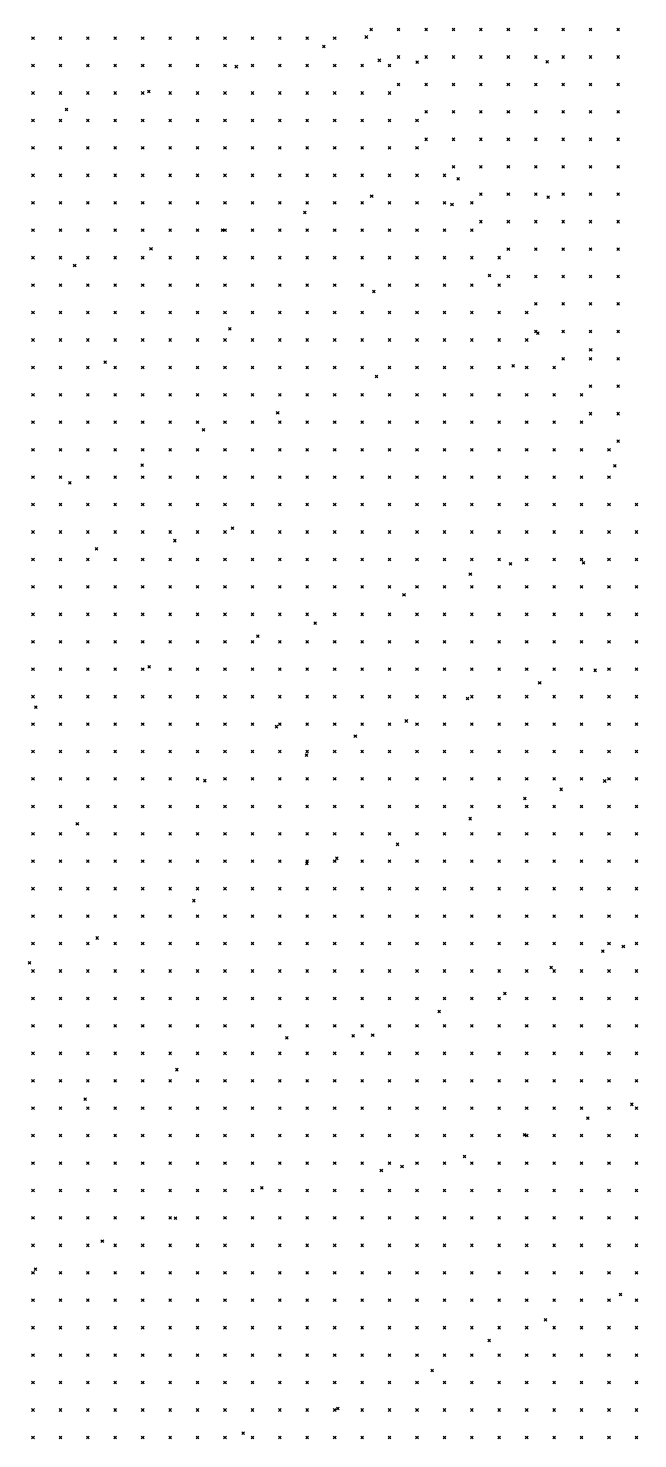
# Model space of a CAD drawing. Header units: metres. Extents: x 441556 to 446409, y 432338 to 461058.
# Drawn here: x 445995.5 to 446062.1, y 433499.3 to 433653.5 of the extents above; entities that cross this region are included whole.
import ezdxf

# ---------------------------------------------------------------- set-up
doc = ezdxf.new("R2010")
doc.units = ezdxf.units.M
doc.header["$MEASUREMENT"] = 0
doc.header["$PDMODE"] = 35
doc.header["$PDSIZE"] = 0.15
doc.layers.add('DTM-NOK-RevN_LIDAR_co_lidar', color=91, linetype='Continuous', lineweight=0)
doc.layers.add('DTM-NOK-RevN_RTK', color=32, linetype='Continuous', lineweight=0)

msp = doc.modelspace()

# ---------------------------------------------------------------- linework, layer by layer
at = {"layer": 'DTM-NOK-RevN_LIDAR_co_lidar'}
for p in [(446032.958, 433653.314, 325.589), (446035.958, 433653.314, 325.674), (446038.957, 433653.314, 325.695), (446041.956, 433653.314, 325.681), (446044.956, 433653.314, 325.696), (446047.955, 433653.314, 325.686), (446050.955, 433653.314, 325.704), (446053.954, 433653.314, 325.737), (446056.953, 433653.314, 325.78), (446059.953, 433653.314, 325.82), (445995.975, 433652.376, 325.032), (445998.975, 433652.376, 325.082), (446001.974, 433652.376, 325.078), (446004.973, 433652.376, 325.116), (446007.973, 433652.376, 325.214), (446010.972, 433652.376, 325.264), (446013.972, 433652.376, 325.288), (446016.971, 433652.376, 325.33), (446019.97, 433652.376, 325.376), (446022.97, 433652.376, 325.399), (446025.969, 433652.376, 325.42), (446028.968, 433652.376, 325.465), (446035.958, 433650.315, 325.586), (446038.957, 433650.315, 325.609), (446041.956, 433650.315, 325.658), (446044.956, 433650.315, 325.66), (446047.955, 433650.315, 325.672), (446050.955, 433650.315, 325.694), (446053.954, 433650.315, 325.746), (446056.953, 433650.315, 325.761), (446059.953, 433650.315, 325.81), (445995.975, 433649.376, 325.012), (445998.975, 433649.376, 325.046), (446001.974, 433649.376, 325.048), (446004.973, 433649.376, 325.044), (446007.973, 433649.376, 325.102), (446010.972, 433649.376, 325.162), (446013.972, 433649.376, 325.201), (446016.971, 433649.376, 325.258), (446019.97, 433649.376, 325.3), (446022.97, 433649.376, 325.293), (446025.969, 433649.376, 325.313), (446028.968, 433649.376, 325.393), (446031.968, 433649.376, 325.505), (446034.967, 433649.376, 325.567), (446035.958, 433647.315, 325.538), (446038.957, 433647.315, 325.599), (446041.956, 433647.315, 325.622), (446044.956, 433647.315, 325.62), (446047.955, 433647.315, 325.633), (446050.955, 433647.315, 325.685), (446053.954, 433647.315, 325.723), (446056.953, 433647.315, 325.747), (446059.953, 433647.315, 325.766), (445995.975, 433646.377, 324.938), (445998.975, 433646.377, 324.919), (446001.974, 433646.377, 324.967), (446004.973, 433646.377, 324.961), (446007.973, 433646.377, 324.95), (446010.972, 433646.377, 325.032), (446013.972, 433646.377, 325.118), (446016.971, 433646.377, 325.181), (446019.97, 433646.377, 325.213), (446022.97, 433646.377, 325.227), (446025.969, 433646.377, 325.27), (446028.968, 433646.377, 325.35), (446031.968, 433646.377, 325.453), (446034.967, 433646.377, 325.511), (446038.957, 433644.316, 325.531), (446041.956, 433644.316, 325.518), (446044.956, 433644.316, 325.561), (446047.955, 433644.316, 325.579), (446050.955, 433644.316, 325.641), (446053.954, 433644.316, 325.673), (446056.953, 433644.316, 325.682), (446059.953, 433644.316, 325.702), (445995.975, 433643.377, 324.832), (445998.975, 433643.377, 324.782), (446001.974, 433643.377, 324.847), (446004.973, 433643.377, 324.888), (446007.973, 433643.377, 324.891), (446010.972, 433643.377, 324.952), (446013.972, 433643.377, 325.029), (446016.971, 433643.377, 325.118), (446019.97, 433643.377, 325.161), (446022.97, 433643.377, 325.201), (446025.969, 433643.377, 325.245), (446028.968, 433643.377, 325.296), (446031.968, 433643.377, 325.385), (446034.967, 433643.377, 325.443), (446037.967, 433643.377, 325.49), (446038.957, 433641.317, 325.444), (446041.956, 433641.317, 325.424), (446044.956, 433641.317, 325.456), (446047.955, 433641.317, 325.498), (446050.955, 433641.317, 325.525), (446053.954, 433641.317, 325.572), (446056.953, 433641.317, 325.588), (446059.953, 433641.317, 325.596), (445995.975, 433640.378, 324.776), (445998.975, 433640.378, 324.723), (446001.974, 433640.378, 324.759), (446004.973, 433640.378, 324.821), (446007.973, 433640.378, 324.827), (446010.972, 433640.378, 324.869), (446013.972, 433640.378, 324.973), (446016.971, 433640.378, 325.088), (446019.97, 433640.378, 325.123), (446022.97, 433640.378, 325.139), (446025.969, 433640.378, 325.186), (446028.968, 433640.378, 325.243), (446031.968, 433640.378, 325.318), (446034.967, 433640.378, 325.36), (446037.967, 433640.378, 325.381), (446041.956, 433638.317, 325.331), (446044.956, 433638.317, 325.319), (446047.955, 433638.317, 325.382), (446050.955, 433638.317, 325.512), (446053.954, 433638.317, 325.626), (446056.953, 433638.317, 325.722), (446059.953, 433638.317, 325.764), (445995.975, 433637.379, 324.736), (445998.975, 433637.379, 324.691), (446001.974, 433637.379, 324.692), (446004.973, 433637.379, 324.752), (446007.973, 433637.379, 324.743), (446010.972, 433637.379, 324.79), (446013.972, 433637.379, 324.933), (446016.971, 433637.379, 325.024), (446019.97, 433637.379, 325.042), (446022.97, 433637.379, 325.058), (446025.969, 433637.379, 325.1), (446028.968, 433637.379, 325.15), (446031.968, 433637.379, 325.192), (446034.967, 433637.379, 325.217), (446037.967, 433637.379, 325.262), (446040.966, 433637.379, 325.34), (446044.956, 433635.318, 325.533), (446047.955, 433635.318, 325.639), (446050.955, 433635.318, 325.695), (446053.954, 433635.318, 325.753), (446056.953, 433635.318, 325.799), (446059.953, 433635.318, 325.801), (445995.975, 433634.379, 324.681), (445998.975, 433634.379, 324.65), (446001.974, 433634.379, 324.631), (446004.973, 433634.379, 324.682), (446007.973, 433634.379, 324.716), (446010.972, 433634.379, 324.729), (446013.972, 433634.379, 324.817), (446016.971, 433634.379, 324.876), (446019.97, 433634.379, 324.894), (446022.97, 433634.379, 324.929), (446025.969, 433634.379, 324.99), (446028.968, 433634.379, 325.109), (446031.968, 433634.379, 325.198), (446034.967, 433634.379, 325.238), (446037.967, 433634.379, 325.328), (446040.966, 433634.379, 325.472), (446043.965, 433634.379, 325.572), (446044.956, 433632.318, 325.657), (446047.955, 433632.318, 325.668), (446050.955, 433632.318, 325.715), (446053.954, 433632.318, 325.684), (446056.953, 433632.318, 325.684), (446059.953, 433632.318, 325.694), (445995.975, 433631.38, 324.587), (445998.975, 433631.38, 324.573), (446001.974, 433631.38, 324.539), (446004.973, 433631.38, 324.555), (446007.973, 433631.38, 324.61), (446010.972, 433631.38, 324.613), (446013.972, 433631.38, 324.695), (446016.971, 433631.38, 324.826), (446019.97, 433631.38, 324.888), (446022.97, 433631.38, 324.919), (446025.969, 433631.38, 325.018), (446028.968, 433631.38, 325.176), (446031.968, 433631.38, 325.3), (446034.967, 433631.38, 325.361), (446037.967, 433631.38, 325.435), (446040.966, 433631.38, 325.543), (446043.965, 433631.38, 325.608), (446047.955, 433629.319, 325.544), (446050.955, 433629.319, 325.605), (446053.954, 433629.319, 325.599), (446056.953, 433629.319, 325.634), (446059.953, 433629.319, 325.664), (445995.975, 433628.381, 324.452), (445998.975, 433628.381, 324.453), (446001.974, 433628.381, 324.443), (446004.973, 433628.381, 324.482), (446007.973, 433628.381, 324.575), (446010.972, 433628.381, 324.664), (446013.972, 433628.381, 324.762), (446016.971, 433628.381, 324.907), (446019.97, 433628.381, 324.997), (446022.97, 433628.381, 325.027), (446025.969, 433628.381, 325.1), (446028.968, 433628.381, 325.172), (446031.968, 433628.381, 325.241), (446034.967, 433628.381, 325.303), (446037.967, 433628.381, 325.355), (446040.966, 433628.381, 325.444), (446043.965, 433628.381, 325.504), (446046.965, 433628.381, 325.534), (445995.975, 433625.381, 324.429), (445998.975, 433625.381, 324.449), (446001.974, 433625.381, 324.485), (446004.973, 433625.381, 324.563), (446007.973, 433625.381, 324.691), (446010.972, 433625.381, 324.828), (446013.972, 433625.381, 324.896), (446016.971, 433625.381, 324.943), (446019.97, 433625.381, 324.974), (446022.97, 433625.381, 325.013), (446025.969, 433625.381, 325.071), (446028.968, 433625.381, 325.107), (446031.968, 433625.381, 325.166), (446034.967, 433625.381, 325.227), (446037.967, 433625.381, 325.273), (446040.966, 433625.381, 325.348), (446043.965, 433625.381, 325.412), (446046.965, 433625.381, 325.484), (446047.955, 433626.32, 325.536), (446050.955, 433626.32, 325.606), (446053.954, 433626.32, 325.591), (446056.953, 433626.32, 325.601), (446059.953, 433626.32, 325.626), (445995.975, 433622.382, 324.509), (445998.975, 433622.382, 324.534), (446001.974, 433622.382, 324.557), (446004.973, 433622.382, 324.605), (446007.973, 433622.382, 324.7), (446010.972, 433622.382, 324.822), (446013.972, 433622.382, 324.902), (446016.971, 433622.382, 324.924), (446019.97, 433622.382, 324.941), (446022.97, 433622.382, 324.994), (446025.969, 433622.382, 325.058), (446028.968, 433622.382, 325.091), (446031.968, 433622.382, 325.13), (446034.967, 433622.382, 325.192), (446037.967, 433622.382, 325.263), (446040.966, 433622.382, 325.32), (446043.965, 433622.382, 325.348), (446046.965, 433622.382, 325.374), (446049.964, 433622.382, 325.458), (446050.955, 433623.32, 325.548), (446053.954, 433623.32, 325.545), (446056.953, 433623.32, 325.531), (446059.953, 433623.32, 325.525), (445995.975, 433619.382, 324.529), (445998.975, 433619.382, 324.529), (446001.974, 433619.382, 324.527), (446004.973, 433619.382, 324.575), (446007.973, 433619.382, 324.673), (446010.972, 433619.382, 324.789), (446013.972, 433619.382, 324.891), (446016.971, 433619.382, 324.912), (446019.97, 433619.382, 324.929), (446022.97, 433619.382, 325.003), (446025.969, 433619.382, 325.057), (446028.968, 433619.382, 325.071), (446031.968, 433619.382, 325.086), (446034.967, 433619.382, 325.127), (446037.967, 433619.382, 325.181), (446040.966, 433619.382, 325.211), (446043.965, 433619.382, 325.214), (446046.965, 433619.382, 325.25), (446049.964, 433619.382, 325.353), (446050.955, 433620.321, 325.411), (446053.954, 433620.321, 325.483), (446056.953, 433620.321, 325.496), (446059.953, 433620.321, 325.487), (445995.975, 433616.383, 324.612), (445998.975, 433616.383, 324.562), (446001.974, 433616.383, 324.513), (446004.973, 433616.383, 324.537), (446007.973, 433616.383, 324.637), (446010.972, 433616.383, 324.755), (446013.972, 433616.383, 324.867), (446016.971, 433616.383, 324.901), (446019.97, 433616.383, 324.861), (446022.97, 433616.383, 324.881), (446025.969, 433616.383, 324.926), (446028.968, 433616.383, 324.968), (446031.968, 433616.383, 325.007), (446034.967, 433616.383, 325.07), (446037.967, 433616.383, 325.108), (446040.966, 433616.383, 325.176), (446043.965, 433616.383, 325.246), (446046.965, 433616.383, 325.216), (446049.964, 433616.383, 325.223), (446052.964, 433616.383, 325.351), (446053.954, 433617.322, 325.523), (446056.953, 433617.322, 325.546), (446059.953, 433617.322, 325.591), (445995.975, 433613.384, 325.339), (445998.975, 433613.384, 324.9), (446001.974, 433613.384, 324.635), (446004.973, 433613.384, 324.489), (446007.973, 433613.384, 324.538), (446010.972, 433613.384, 324.642), (446013.972, 433613.384, 324.739), (446016.971, 433613.384, 324.791), (446019.97, 433613.384, 324.761), (446022.97, 433613.384, 324.821), (446025.969, 433613.384, 324.944), (446028.968, 433613.384, 324.988), (446031.968, 433613.384, 324.954), (446034.967, 433613.384, 324.993), (446037.967, 433613.384, 325.09), (446040.966, 433613.384, 325.209), (446043.965, 433613.384, 325.271), (446046.965, 433613.384, 325.172), (446049.964, 433613.384, 325.123), (446052.964, 433613.384, 325.201), (446055.963, 433613.384, 325.411), (446056.953, 433614.322, 325.464), (446059.953, 433614.322, 325.541), (445995.975, 433610.384, 325.556), (445998.975, 433610.384, 324.972), (446001.974, 433610.384, 324.671), (446004.973, 433610.384, 324.435), (446007.973, 433610.384, 324.419), (446010.972, 433610.384, 324.501), (446013.972, 433610.384, 324.594), (446016.971, 433610.384, 324.688), (446019.97, 433610.384, 324.733), (446022.97, 433610.384, 324.827), (446025.969, 433610.384, 324.92), (446028.968, 433610.384, 324.927), (446031.968, 433610.384, 324.886), (446034.967, 433610.384, 324.966), (446037.967, 433610.384, 325.132), (446040.966, 433610.384, 325.194), (446043.965, 433610.384, 325.157), (446046.965, 433610.384, 325.109), (446049.964, 433610.384, 325.141), (446052.964, 433610.384, 325.238), (446055.963, 433610.384, 325.42), (446056.953, 433611.323, 325.545), (446059.953, 433611.323, 325.544), (445995.975, 433607.385, 324.736), (445998.975, 433607.385, 324.585), (446001.974, 433607.385, 324.495), (446004.973, 433607.385, 324.306), (446007.973, 433607.385, 324.25), (446010.972, 433607.385, 324.347), (446013.972, 433607.385, 324.47), (446016.971, 433607.385, 324.594), (446019.97, 433607.385, 324.684), (446022.97, 433607.385, 324.757), (446025.969, 433607.385, 324.797), (446028.968, 433607.385, 324.82), (446031.968, 433607.385, 324.869), (446034.967, 433607.385, 325.02), (446037.967, 433607.385, 325.144), (446040.966, 433607.385, 325.129), (446043.965, 433607.385, 325.076), (446046.965, 433607.385, 325.067), (446049.964, 433607.385, 325.13), (446052.964, 433607.385, 325.218), (446055.963, 433607.385, 325.307), (446058.962, 433607.385, 325.382), (446059.953, 433608.323, 325.432), (445995.975, 433604.385, 323.914), (445998.975, 433604.385, 323.994), (446001.974, 433604.385, 324.047), (446004.973, 433604.385, 324.052), (446007.973, 433604.385, 324.11), (446010.972, 433604.385, 324.254), (446013.972, 433604.385, 324.401), (446016.971, 433604.385, 324.504), (446019.97, 433604.385, 324.606), (446022.97, 433604.385, 324.698), (446025.969, 433604.385, 324.764), (446028.968, 433604.385, 324.799), (446031.968, 433604.385, 324.852), (446034.967, 433604.385, 324.949), (446037.967, 433604.385, 325.036), (446040.966, 433604.385, 325.04), (446043.965, 433604.385, 325.011), (446046.965, 433604.385, 325.021), (446049.964, 433604.385, 325.079), (446052.964, 433604.385, 325.148), (446055.963, 433604.385, 325.195), (446058.962, 433604.385, 325.28), (445995.975, 433601.386, 323.394), (445998.975, 433601.386, 323.577), (446001.974, 433601.386, 323.71), (446004.973, 433601.386, 323.86), (446007.973, 433601.386, 324.024), (446010.972, 433601.386, 324.19), (446013.972, 433601.386, 324.355), (446016.971, 433601.386, 324.454), (446019.97, 433601.386, 324.525), (446022.97, 433601.386, 324.62), (446025.969, 433601.386, 324.704), (446028.968, 433601.386, 324.717), (446031.968, 433601.386, 324.742), (446034.967, 433601.386, 324.821), (446037.967, 433601.386, 324.942), (446040.966, 433601.386, 324.995), (446043.965, 433601.386, 324.977), (446046.965, 433601.386, 324.979), (446049.964, 433601.386, 325.033), (446052.964, 433601.386, 325.101), (446055.963, 433601.386, 325.146), (446058.962, 433601.386, 325.22), (446061.962, 433601.386, 325.316), (445995.975, 433598.387, 323.185), (445998.975, 433598.387, 323.453), (446001.974, 433598.387, 323.656), (446004.973, 433598.387, 323.792), (446007.973, 433598.387, 323.951), (446010.972, 433598.387, 324.118), (446013.972, 433598.387, 324.268), (446016.971, 433598.387, 324.377), (446019.97, 433598.387, 324.418), (446022.97, 433598.387, 324.501), (446025.969, 433598.387, 324.597), (446028.968, 433598.387, 324.612), (446031.968, 433598.387, 324.638), (446034.967, 433598.387, 324.748), (446037.967, 433598.387, 324.904), (446040.966, 433598.387, 324.952), (446043.965, 433598.387, 324.915), (446046.965, 433598.387, 324.925), (446049.964, 433598.387, 324.975), (446052.964, 433598.387, 325.035), (446055.963, 433598.387, 325.077), (446058.962, 433598.387, 325.121), (446061.962, 433598.387, 325.213), (445995.975, 433595.387, 323.002), (445998.975, 433595.387, 323.258), (446001.974, 433595.387, 323.53), (446004.973, 433595.387, 323.723), (446007.973, 433595.387, 323.909), (446010.972, 433595.387, 324.054), (446013.972, 433595.387, 324.146), (446016.971, 433595.387, 324.257), (446019.97, 433595.387, 324.3), (446022.97, 433595.387, 324.355), (446025.969, 433595.387, 324.462), (446028.968, 433595.387, 324.495), (446031.968, 433595.387, 324.496), (446034.967, 433595.387, 324.618), (446037.967, 433595.387, 324.813), (446040.966, 433595.387, 324.892), (446043.965, 433595.387, 324.879), (446046.965, 433595.387, 324.875), (446049.964, 433595.387, 324.891), (446052.964, 433595.387, 324.928), (446055.963, 433595.387, 324.949), (446058.962, 433595.387, 324.991), (446061.962, 433595.387, 325.095), (445995.975, 433592.388, 322.728), (445998.975, 433592.388, 323.028), (446001.974, 433592.388, 323.334), (446004.973, 433592.388, 323.573), (446007.973, 433592.388, 323.787), (446010.972, 433592.388, 323.904), (446013.972, 433592.388, 323.947), (446016.971, 433592.388, 324.021), (446019.97, 433592.388, 324.079), (446022.97, 433592.388, 324.142), (446025.969, 433592.388, 324.293), (446028.968, 433592.388, 324.35), (446031.968, 433592.388, 324.356), (446034.967, 433592.388, 324.494), (446037.967, 433592.388, 324.682), (446040.966, 433592.388, 324.802), (446043.965, 433592.388, 324.818), (446046.965, 433592.388, 324.78), (446049.964, 433592.388, 324.802), (446052.964, 433592.388, 324.81), (446055.963, 433592.388, 324.799), (446058.962, 433592.388, 324.839), (446061.962, 433592.388, 324.908), (445995.975, 433589.389, 322.323), (445998.975, 433589.389, 322.658), (446001.974, 433589.389, 322.988), (446004.973, 433589.389, 323.233), (446007.973, 433589.389, 323.457), (446010.972, 433589.389, 323.61), (446013.972, 433589.389, 323.662), (446016.971, 433589.389, 323.7), (446019.97, 433589.389, 323.755), (446022.97, 433589.389, 323.832), (446025.969, 433589.389, 324.006), (446028.968, 433589.389, 324.152), (446031.968, 433589.389, 324.177), (446034.967, 433589.389, 324.285), (446037.967, 433589.389, 324.45), (446040.966, 433589.389, 324.557), (446043.965, 433589.389, 324.573), (446046.965, 433589.389, 324.551), (446049.964, 433589.389, 324.594), (446052.964, 433589.389, 324.609), (446055.963, 433589.389, 324.599), (446058.962, 433589.389, 324.579), (446061.962, 433589.389, 324.618), (445995.975, 433586.389, 321.863), (445998.975, 433586.389, 322.159), (446001.974, 433586.389, 322.48), (446004.973, 433586.389, 322.728), (446007.973, 433586.389, 322.957), (446010.972, 433586.389, 323.161), (446013.972, 433586.389, 323.238), (446016.971, 433586.389, 323.274), (446019.97, 433586.389, 323.323), (446022.97, 433586.389, 323.415), (446025.969, 433586.389, 323.599), (446028.968, 433586.389, 323.801), (446031.968, 433586.389, 323.828), (446034.967, 433586.389, 323.861), (446037.967, 433586.389, 323.989), (446040.966, 433586.389, 324.102), (446043.965, 433586.389, 324.164), (446046.965, 433586.389, 324.138), (446049.964, 433586.389, 324.15), (446052.964, 433586.389, 324.238), (446055.963, 433586.389, 324.262), (446058.962, 433586.389, 324.218), (446061.962, 433586.389, 324.269), (445995.975, 433583.39, 321.469), (445998.975, 433583.39, 321.66), (446001.974, 433583.39, 321.936), (446004.973, 433583.39, 322.192), (446007.973, 433583.39, 322.395), (446010.972, 433583.39, 322.574), (446013.972, 433583.39, 322.673), (446016.971, 433583.39, 322.699), (446019.97, 433583.39, 322.755), (446022.97, 433583.39, 322.88), (446025.969, 433583.39, 323.053), (446028.968, 433583.39, 323.241), (446031.968, 433583.39, 323.308), (446034.967, 433583.39, 323.359), (446037.967, 433583.39, 323.435), (446040.966, 433583.39, 323.541), (446043.965, 433583.39, 323.624), (446046.965, 433583.39, 323.59), (446049.964, 433583.39, 323.607), (446052.964, 433583.39, 323.746), (446055.963, 433583.39, 323.807), (446058.962, 433583.39, 323.794), (446061.962, 433583.39, 323.836), (445995.975, 433580.39, 321.144), (445998.975, 433580.39, 321.203), (446001.974, 433580.39, 321.426), (446004.973, 433580.39, 321.668), (446007.973, 433580.39, 321.802), (446010.972, 433580.39, 321.917), (446013.972, 433580.39, 322.035), (446016.971, 433580.39, 322.045), (446019.97, 433580.39, 322.107), (446022.97, 433580.39, 322.262), (446025.969, 433580.39, 322.428), (446028.968, 433580.39, 322.6), (446031.968, 433580.39, 322.742), (446034.967, 433580.39, 322.836), (446037.967, 433580.39, 322.876), (446040.966, 433580.39, 322.961), (446043.965, 433580.39, 323.013), (446046.965, 433580.39, 323), (446049.964, 433580.39, 323.075), (446052.964, 433580.39, 323.227), (446055.963, 433580.39, 323.271), (446058.962, 433580.39, 323.263), (446061.962, 433580.39, 323.316), (445995.975, 433577.391, 320.877), (445998.975, 433577.391, 320.867), (446001.974, 433577.391, 320.994), (446004.973, 433577.391, 321.15), (446007.973, 433577.391, 321.227), (446010.972, 433577.391, 321.286), (446013.972, 433577.391, 321.373), (446016.971, 433577.391, 321.407), (446019.97, 433577.391, 321.489), (446022.97, 433577.391, 321.625), (446025.969, 433577.391, 321.803), (446028.968, 433577.391, 321.96), (446031.968, 433577.391, 322.128), (446034.967, 433577.391, 322.23), (446037.967, 433577.391, 322.246), (446040.966, 433577.391, 322.344), (446043.965, 433577.391, 322.428), (446046.965, 433577.391, 322.454), (446049.964, 433577.391, 322.533), (446052.964, 433577.391, 322.654), (446055.963, 433577.391, 322.695), (446058.962, 433577.391, 322.68), (446061.962, 433577.391, 322.739), (445995.975, 433574.392, 320.672), (445998.975, 433574.392, 320.64), (446001.974, 433574.392, 320.663), (446004.973, 433574.392, 320.72), (446007.973, 433574.392, 320.756), (446010.972, 433574.392, 320.766), (446013.972, 433574.392, 320.803), (446016.971, 433574.392, 320.877), (446019.97, 433574.392, 320.982), (446022.97, 433574.392, 321.096), (446025.969, 433574.392, 321.263), (446028.968, 433574.392, 321.391), (446031.968, 433574.392, 321.488), (446034.967, 433574.392, 321.556), (446037.967, 433574.392, 321.618), (446040.966, 433574.392, 321.734), (446043.965, 433574.392, 321.847), (446046.965, 433574.392, 321.899), (446049.964, 433574.392, 321.936), (446052.964, 433574.392, 321.996), (446055.963, 433574.392, 322.077), (446058.962, 433574.392, 322.099), (446061.962, 433574.392, 322.103), (445995.975, 433571.392, 320.493), (445998.975, 433571.392, 320.445), (446001.974, 433571.392, 320.404), (446004.973, 433571.392, 320.422), (446007.973, 433571.392, 320.424), (446010.972, 433571.392, 320.363), (446013.972, 433571.392, 320.381), (446016.971, 433571.392, 320.475), (446019.97, 433571.392, 320.588), (446022.97, 433571.392, 320.691), (446025.969, 433571.392, 320.821), (446028.968, 433571.392, 320.934), (446031.968, 433571.392, 320.978), (446034.967, 433571.392, 321), (446037.967, 433571.392, 321.082), (446040.966, 433571.392, 321.199), (446043.965, 433571.392, 321.328), (446046.965, 433571.392, 321.357), (446049.964, 433571.392, 321.348), (446052.964, 433571.392, 321.379), (446055.963, 433571.392, 321.455), (446058.962, 433571.392, 321.493), (446061.962, 433571.392, 321.49), (445995.975, 433568.393, 320.368), (445998.975, 433568.393, 320.312), (446001.974, 433568.393, 320.234), (446004.973, 433568.393, 320.237), (446007.973, 433568.393, 320.206), (446010.972, 433568.393, 320.105), (446013.972, 433568.393, 320.105), (446016.971, 433568.393, 320.173), (446019.97, 433568.393, 320.27), (446022.97, 433568.393, 320.344), (446025.969, 433568.393, 320.427), (446028.968, 433568.393, 320.536), (446031.968, 433568.393, 320.591), (446034.967, 433568.393, 320.602), (446037.967, 433568.393, 320.624), (446040.966, 433568.393, 320.712), (446043.965, 433568.393, 320.881), (446046.965, 433568.393, 320.911), (446049.964, 433568.393, 320.863), (446052.964, 433568.393, 320.845), (446055.963, 433568.393, 320.907), (446058.962, 433568.393, 320.951), (446061.962, 433568.393, 320.965), (445995.975, 433565.393, 320.299), (445998.975, 433565.393, 320.244), (446001.974, 433565.393, 320.123), (446004.973, 433565.393, 320.075), (446007.973, 433565.393, 320.064), (446010.972, 433565.393, 319.989), (446013.972, 433565.393, 319.936), (446016.971, 433565.393, 319.968), (446019.97, 433565.393, 320.036), (446022.97, 433565.393, 320.076), (446025.969, 433565.393, 320.118), (446028.968, 433565.393, 320.192), (446031.968, 433565.393, 320.253), (446034.967, 433565.393, 320.265), (446037.967, 433565.393, 320.267), (446040.966, 433565.393, 320.34), (446043.965, 433565.393, 320.531), (446046.965, 433565.393, 320.57), (446049.964, 433565.393, 320.49), (446052.964, 433565.393, 320.445), (446055.963, 433565.393, 320.485), (446058.962, 433565.393, 320.53), (446061.962, 433565.393, 320.523), (445995.975, 433562.394, 320.18), (445998.975, 433562.394, 320.144), (446001.974, 433562.394, 320.016), (446004.973, 433562.394, 319.921), (446007.973, 433562.394, 319.904), (446010.972, 433562.394, 319.868), (446013.972, 433562.394, 319.804), (446016.971, 433562.394, 319.832), (446019.97, 433562.394, 319.901), (446022.97, 433562.394, 319.919), (446025.969, 433562.394, 319.92), (446028.968, 433562.394, 319.949), (446031.968, 433562.394, 320), (446034.967, 433562.394, 320.003), (446037.967, 433562.394, 319.97), (446040.966, 433562.394, 320.033), (446043.965, 433562.394, 320.176), (446046.965, 433562.394, 320.258), (446049.964, 433562.394, 320.233), (446052.964, 433562.394, 320.174), (446055.963, 433562.394, 320.164), (446058.962, 433562.394, 320.17), (446061.962, 433562.394, 320.161), (445995.975, 433559.395, 320.024), (445998.975, 433559.395, 320.013), (446001.974, 433559.395, 319.933), (446004.973, 433559.395, 319.82), (446007.973, 433559.395, 319.764), (446010.972, 433559.395, 319.754), (446013.972, 433559.395, 319.698), (446016.971, 433559.395, 319.73), (446019.97, 433559.395, 319.804), (446022.97, 433559.395, 319.832), (446025.969, 433559.395, 319.834), (446028.968, 433559.395, 319.832), (446031.968, 433559.395, 319.865), (446034.967, 433559.395, 319.854), (446037.967, 433559.395, 319.759), (446040.966, 433559.395, 319.798), (446043.965, 433559.395, 319.914), (446046.965, 433559.395, 320.01), (446049.964, 433559.395, 319.992), (446052.964, 433559.395, 319.904), (446055.963, 433559.395, 319.906), (446058.962, 433559.395, 319.894), (446061.962, 433559.395, 319.906), (445995.975, 433556.395, 319.896), (445998.975, 433556.395, 319.924), (446001.974, 433556.395, 319.874), (446004.973, 433556.395, 319.747), (446007.973, 433556.395, 319.686), (446010.972, 433556.395, 319.689), (446013.972, 433556.395, 319.646), (446016.971, 433556.395, 319.665), (446019.97, 433556.395, 319.719), (446022.97, 433556.395, 319.744), (446025.969, 433556.395, 319.783), (446028.968, 433556.395, 319.778), (446031.968, 433556.395, 319.766), (446034.967, 433556.395, 319.744), (446037.967, 433556.395, 319.644), (446040.966, 433556.395, 319.645), (446043.965, 433556.395, 319.718), (446046.965, 433556.395, 319.788), (446049.964, 433556.395, 319.746), (446052.964, 433556.395, 319.654), (446055.963, 433556.395, 319.71), (446058.962, 433556.395, 319.707), (446061.962, 433556.395, 319.702), (445995.975, 433553.396, 319.788), (445998.975, 433553.396, 319.85), (446001.974, 433553.396, 319.811), (446004.973, 433553.396, 319.675), (446007.973, 433553.396, 319.604), (446010.972, 433553.396, 319.616), (446013.972, 433553.396, 319.618), (446016.971, 433553.396, 319.599), (446019.97, 433553.396, 319.626), (446022.97, 433553.396, 319.654), (446025.969, 433553.396, 319.698), (446028.968, 433553.396, 319.705), (446031.968, 433553.396, 319.68), (446034.967, 433553.396, 319.643), (446037.967, 433553.396, 319.562), (446040.966, 433553.396, 319.508), (446043.965, 433553.396, 319.53), (446046.965, 433553.396, 319.594), (446049.964, 433553.396, 319.568), (446052.964, 433553.396, 319.461), (446055.963, 433553.396, 319.507), (446058.962, 433553.396, 319.552), (446061.962, 433553.396, 319.579), (445995.975, 433550.397, 319.69), (445998.975, 433550.397, 319.778), (446001.974, 433550.397, 319.771), (446004.973, 433550.397, 319.657), (446007.973, 433550.397, 319.554), (446010.972, 433550.397, 319.541), (446013.972, 433550.397, 319.568), (446016.971, 433550.397, 319.532), (446019.97, 433550.397, 319.533), (446022.97, 433550.397, 319.582), (446025.969, 433550.397, 319.631), (446028.968, 433550.397, 319.646), (446031.968, 433550.397, 319.63), (446034.967, 433550.397, 319.586), (446037.967, 433550.397, 319.51), (446040.966, 433550.397, 319.439), (446043.965, 433550.397, 319.466), (446046.965, 433550.397, 319.503), (446049.964, 433550.397, 319.426), (446052.964, 433550.397, 319.323), (446055.963, 433550.397, 319.352), (446058.962, 433550.397, 319.445), (446061.962, 433550.397, 319.504), (445995.975, 433547.397, 319.598), (445998.975, 433547.397, 319.704), (446001.974, 433547.397, 319.748), (446004.973, 433547.397, 319.667), (446007.973, 433547.397, 319.539), (446010.972, 433547.397, 319.492), (446013.972, 433547.397, 319.514), (446016.971, 433547.397, 319.508), (446019.97, 433547.397, 319.498), (446022.97, 433547.397, 319.535), (446025.969, 433547.397, 319.581), (446028.968, 433547.397, 319.622), (446031.968, 433547.397, 319.608), (446034.967, 433547.397, 319.55), (446037.967, 433547.397, 319.489), (446040.966, 433547.397, 319.424), (446043.965, 433547.397, 319.408), (446046.965, 433547.397, 319.409), (446049.964, 433547.397, 319.331), (446052.964, 433547.397, 319.244), (446055.963, 433547.397, 319.262), (446058.962, 433547.397, 319.37), (446061.962, 433547.397, 319.435), (445995.975, 433544.398, 319.534), (445998.975, 433544.398, 319.623), (446001.974, 433544.398, 319.705), (446004.973, 433544.398, 319.648), (446007.973, 433544.398, 319.528), (446010.972, 433544.398, 319.489), (446013.972, 433544.398, 319.506), (446016.971, 433544.398, 319.525), (446019.97, 433544.398, 319.514), (446022.97, 433544.398, 319.538), (446025.969, 433544.398, 319.567), (446028.968, 433544.398, 319.606), (446031.968, 433544.398, 319.599), (446034.967, 433544.398, 319.544), (446037.967, 433544.398, 319.513), (446040.966, 433544.398, 319.444), (446043.965, 433544.398, 319.384), (446046.965, 433544.398, 319.369), (446049.964, 433544.398, 319.357), (446052.964, 433544.398, 319.234), (446055.963, 433544.398, 319.203), (446058.962, 433544.398, 319.36), (446061.962, 433544.398, 319.424), (445995.975, 433541.398, 319.509), (445998.975, 433541.398, 319.581), (446001.974, 433541.398, 319.688), (446004.973, 433541.398, 319.657), (446007.973, 433541.398, 319.546), (446010.972, 433541.398, 319.508), (446013.972, 433541.398, 319.542), (446016.971, 433541.398, 319.58), (446019.97, 433541.398, 319.556), (446022.97, 433541.398, 319.566), (446025.969, 433541.398, 319.579), (446028.968, 433541.398, 319.599), (446031.968, 433541.398, 319.615), (446034.967, 433541.398, 319.558), (446037.967, 433541.398, 319.522), (446040.966, 433541.398, 319.47), (446043.965, 433541.398, 319.399), (446046.965, 433541.398, 319.358), (446049.964, 433541.398, 319.344), (446052.964, 433541.398, 319.197), (446055.963, 433541.398, 319.17), (446058.962, 433541.398, 319.38), (446061.962, 433541.398, 319.426), (445995.975, 433538.399, 319.475), (445998.975, 433538.399, 319.552), (446001.974, 433538.399, 319.661), (446004.973, 433538.399, 319.67), (446007.973, 433538.399, 319.585), (446010.972, 433538.399, 319.537), (446013.972, 433538.399, 319.581), (446016.971, 433538.399, 319.628), (446019.97, 433538.399, 319.577), (446022.97, 433538.399, 319.559), (446025.969, 433538.399, 319.577), (446028.968, 433538.399, 319.646), (446031.968, 433538.399, 319.67), (446034.967, 433538.399, 319.572), (446037.967, 433538.399, 319.495), (446040.966, 433538.399, 319.45), (446043.965, 433538.399, 319.39), (446046.965, 433538.399, 319.367), (446049.964, 433538.399, 319.348), (446052.964, 433538.399, 319.193), (446055.963, 433538.399, 319.167), (446058.962, 433538.399, 319.338), (446061.962, 433538.399, 319.356), (445995.975, 433535.4, 319.428), (445998.975, 433535.4, 319.527), (446001.974, 433535.4, 319.624), (446004.973, 433535.4, 319.669), (446007.973, 433535.4, 319.621), (446010.972, 433535.4, 319.537), (446013.972, 433535.4, 319.568), (446016.971, 433535.4, 319.618), (446019.97, 433535.4, 319.573), (446022.97, 433535.4, 319.558), (446025.969, 433535.4, 319.614), (446028.968, 433535.4, 319.684), (446031.968, 433535.4, 319.679), (446034.967, 433535.4, 319.596), (446037.967, 433535.4, 319.495), (446040.966, 433535.4, 319.421), (446043.965, 433535.4, 319.381), (446046.965, 433535.4, 319.392), (446049.964, 433535.4, 319.405), (446052.964, 433535.4, 319.308), (446055.963, 433535.4, 319.213), (446058.962, 433535.4, 319.246), (446061.962, 433535.4, 319.254), (445995.975, 433532.4, 319.381), (445998.975, 433532.4, 319.488), (446001.974, 433532.4, 319.573), (446004.973, 433532.4, 319.638), (446007.973, 433532.4, 319.606), (446010.972, 433532.4, 319.492), (446013.972, 433532.4, 319.516), (446016.971, 433532.4, 319.569), (446019.97, 433532.4, 319.577), (446022.97, 433532.4, 319.588), (446025.969, 433532.4, 319.636), (446028.968, 433532.4, 319.666), (446031.968, 433532.4, 319.68), (446034.967, 433532.4, 319.638), (446037.967, 433532.4, 319.524), (446040.966, 433532.4, 319.444), (446043.965, 433532.4, 319.396), (446046.965, 433532.4, 319.384), (446049.964, 433532.4, 319.408), (446052.964, 433532.4, 319.382), (446055.963, 433532.4, 319.282), (446058.962, 433532.4, 319.24), (446061.962, 433532.4, 319.201), (445995.975, 433529.401, 319.329), (445998.975, 433529.401, 319.415), (446001.974, 433529.401, 319.486), (446004.973, 433529.401, 319.584), (446007.973, 433529.401, 319.584), (446010.972, 433529.401, 319.468), (446013.972, 433529.401, 319.451), (446016.971, 433529.401, 319.505), (446019.97, 433529.401, 319.563), (446022.97, 433529.401, 319.582), (446025.969, 433529.401, 319.612), (446028.968, 433529.401, 319.661), (446031.968, 433529.401, 319.712), (446034.967, 433529.401, 319.671), (446037.967, 433529.401, 319.551), (446040.966, 433529.401, 319.478), (446043.965, 433529.401, 319.405), (446046.965, 433529.401, 319.382), (446049.964, 433529.401, 319.422), (446052.964, 433529.401, 319.403), (446055.963, 433529.401, 319.334), (446058.962, 433529.401, 319.257), (446061.962, 433529.401, 319.172), (445995.975, 433526.401, 319.302), (445998.975, 433526.401, 319.378), (446001.974, 433526.401, 319.436), (446004.973, 433526.401, 319.535), (446007.973, 433526.401, 319.561), (446010.972, 433526.401, 319.467), (446013.972, 433526.401, 319.404), (446016.971, 433526.401, 319.445), (446019.97, 433526.401, 319.517), (446022.97, 433526.401, 319.554), (446025.969, 433526.401, 319.604), (446028.968, 433526.401, 319.662), (446031.968, 433526.401, 319.715), (446034.967, 433526.401, 319.689), (446037.967, 433526.401, 319.588), (446040.966, 433526.401, 319.496), (446043.965, 433526.401, 319.423), (446046.965, 433526.401, 319.39), (446049.964, 433526.401, 319.427), (446052.964, 433526.401, 319.419), (446055.963, 433526.401, 319.363), (446058.962, 433526.401, 319.258), (446061.962, 433526.401, 319.175), (445995.975, 433523.402, 319.321), (445998.975, 433523.402, 319.404), (446001.974, 433523.402, 319.449), (446004.973, 433523.402, 319.495), (446007.973, 433523.402, 319.527), (446010.972, 433523.402, 319.475), (446013.972, 433523.402, 319.399), (446016.971, 433523.402, 319.417), (446019.97, 433523.402, 319.475), (446022.97, 433523.402, 319.529), (446025.969, 433523.402, 319.586), (446028.968, 433523.402, 319.638), (446031.968, 433523.402, 319.681), (446034.967, 433523.402, 319.681), (446037.967, 433523.402, 319.618), (446040.966, 433523.402, 319.503), (446043.965, 433523.402, 319.432), (446046.965, 433523.402, 319.397), (446049.964, 433523.402, 319.441), (446052.964, 433523.402, 319.432), (446055.963, 433523.402, 319.346), (446058.962, 433523.402, 319.236), (446061.962, 433523.402, 319.124), (445995.975, 433520.403, 319.326), (445998.975, 433520.403, 319.44), (446001.974, 433520.403, 319.473), (446004.973, 433520.403, 319.469), (446007.973, 433520.403, 319.525), (446010.972, 433520.403, 319.502), (446013.972, 433520.403, 319.424), (446016.971, 433520.403, 319.422), (446019.97, 433520.403, 319.459), (446022.97, 433520.403, 319.51), (446025.969, 433520.403, 319.541), (446028.968, 433520.403, 319.589), (446031.968, 433520.403, 319.625), (446034.967, 433520.403, 319.668), (446037.967, 433520.403, 319.617), (446040.966, 433520.403, 319.494), (446043.965, 433520.403, 319.436), (446046.965, 433520.403, 319.389), (446049.964, 433520.403, 319.428), (446052.964, 433520.403, 319.425), (446055.963, 433520.403, 319.306), (446058.962, 433520.403, 319.143), (446061.962, 433520.403, 319.034), (445995.975, 433517.403, 319.28), (445998.975, 433517.403, 319.434), (446001.974, 433517.403, 319.47), (446004.973, 433517.403, 319.453), (446007.973, 433517.403, 319.503), (446010.972, 433517.403, 319.524), (446013.972, 433517.403, 319.472), (446016.971, 433517.403, 319.448), (446019.97, 433517.403, 319.466), (446022.97, 433517.403, 319.505), (446025.969, 433517.403, 319.5), (446028.968, 433517.403, 319.524), (446031.968, 433517.403, 319.559), (446034.967, 433517.403, 319.628), (446037.967, 433517.403, 319.582), (446040.966, 433517.403, 319.453), (446043.965, 433517.403, 319.392), (446046.965, 433517.403, 319.361), (446049.964, 433517.403, 319.38), (446052.964, 433517.403, 319.376), (446055.963, 433517.403, 319.26), (446058.962, 433517.403, 319.026), (446061.962, 433517.403, 318.854), (445995.975, 433514.404, 319.22), (445998.975, 433514.404, 319.375), (446001.974, 433514.404, 319.439), (446004.973, 433514.404, 319.441), (446007.973, 433514.404, 319.468), (446010.972, 433514.404, 319.533), (446013.972, 433514.404, 319.529), (446016.971, 433514.404, 319.481), (446019.97, 433514.404, 319.483), (446022.97, 433514.404, 319.497), (446025.969, 433514.404, 319.49), (446028.968, 433514.404, 319.499), (446031.968, 433514.404, 319.507), (446034.967, 433514.404, 319.544), (446037.967, 433514.404, 319.529), (446040.966, 433514.404, 319.39), (446043.965, 433514.404, 319.304), (446046.965, 433514.404, 319.284), (446049.964, 433514.404, 319.268), (446052.964, 433514.404, 319.254), (446055.963, 433514.404, 319.16), (446058.962, 433514.404, 318.927), (446061.962, 433514.404, 318.747), (445995.975, 433511.404, 319.243), (445998.975, 433511.404, 319.319), (446001.974, 433511.404, 319.398), (446004.973, 433511.404, 319.434), (446007.973, 433511.404, 319.466), (446010.972, 433511.404, 319.538), (446013.972, 433511.404, 319.543), (446016.971, 433511.404, 319.483), (446019.97, 433511.404, 319.479), (446022.97, 433511.404, 319.469), (446025.969, 433511.404, 319.471), (446028.968, 433511.404, 319.483), (446031.968, 433511.404, 319.461), (446034.967, 433511.404, 319.442), (446037.967, 433511.404, 319.427), (446040.966, 433511.404, 319.286), (446043.965, 433511.404, 319.186), (446046.965, 433511.404, 319.172), (446049.964, 433511.404, 319.134), (446052.964, 433511.404, 319.092), (446055.963, 433511.404, 319.023), (446058.962, 433511.404, 318.881), (446061.962, 433511.404, 318.798), (445995.975, 433508.405, 319.292), (445998.975, 433508.405, 319.27), (446001.974, 433508.405, 319.334), (446004.973, 433508.405, 319.391), (446007.973, 433508.405, 319.429), (446010.972, 433508.405, 319.52), (446013.972, 433508.405, 319.529), (446016.971, 433508.405, 319.471), (446019.97, 433508.405, 319.438), (446022.97, 433508.405, 319.403), (446025.969, 433508.405, 319.401), (446028.968, 433508.405, 319.392), (446031.968, 433508.405, 319.372), (446034.967, 433508.405, 319.324), (446037.967, 433508.405, 319.279), (446040.966, 433508.405, 319.14), (446043.965, 433508.405, 319.036), (446046.965, 433508.405, 319.044), (446049.964, 433508.405, 319.013), (446052.964, 433508.405, 318.973), (446055.963, 433508.405, 318.931), (446058.962, 433508.405, 318.876), (446061.962, 433508.405, 318.845), (445995.975, 433505.406, 319.207), (445998.975, 433505.406, 319.175), (446001.974, 433505.406, 319.237), (446004.973, 433505.406, 319.312), (446007.973, 433505.406, 319.356), (446010.972, 433505.406, 319.467), (446013.972, 433505.406, 319.499), (446016.971, 433505.406, 319.435), (446019.97, 433505.406, 319.37), (446022.97, 433505.406, 319.309), (446025.969, 433505.406, 319.28), (446028.968, 433505.406, 319.252), (446031.968, 433505.406, 319.24), (446034.967, 433505.406, 319.199), (446037.967, 433505.406, 319.159), (446040.966, 433505.406, 319.027), (446043.965, 433505.406, 318.92), (446046.965, 433505.406, 318.932), (446049.964, 433505.406, 318.927), (446052.964, 433505.406, 318.939), (446055.963, 433505.406, 318.94), (446058.962, 433505.406, 318.956), (446061.962, 433505.406, 318.972), (445995.975, 433502.406, 319.083), (445998.975, 433502.406, 319.081), (446001.974, 433502.406, 319.142), (446004.973, 433502.406, 319.231), (446007.973, 433502.406, 319.29), (446010.972, 433502.406, 319.377), (446013.972, 433502.406, 319.43), (446016.971, 433502.406, 319.37), (446019.97, 433502.406, 319.268), (446022.97, 433502.406, 319.196), (446025.969, 433502.406, 319.137), (446028.968, 433502.406, 319.083), (446031.968, 433502.406, 319.093), (446034.967, 433502.406, 319.119), (446037.967, 433502.406, 319.114), (446040.966, 433502.406, 318.994), (446043.965, 433502.406, 318.879), (446046.965, 433502.406, 318.897), (446049.964, 433502.406, 318.927), (446052.964, 433502.406, 318.957), (446055.963, 433502.406, 318.99), (446058.962, 433502.406, 319.048), (446061.962, 433502.406, 319.079), (445995.975, 433499.407, 319.022), (445998.975, 433499.407, 318.994), (446001.974, 433499.407, 319.032), (446004.973, 433499.407, 319.107), (446007.973, 433499.407, 319.173), (446010.972, 433499.407, 319.246), (446013.972, 433499.407, 319.332), (446016.971, 433499.407, 319.299), (446019.97, 433499.407, 319.176), (446022.97, 433499.407, 319.087), (446025.969, 433499.407, 319.013), (446028.968, 433499.407, 318.956), (446031.968, 433499.407, 318.996), (446034.967, 433499.407, 319.095), (446037.967, 433499.407, 319.136), (446040.966, 433499.407, 319.071), (446043.965, 433499.407, 318.952), (446046.965, 433499.407, 318.909), (446049.964, 433499.407, 318.968), (446052.964, 433499.407, 319.03), (446055.963, 433499.407, 319.084), (446058.962, 433499.407, 319.156), (446061.962, 433499.407, 319.124)]:
    msp.add_point(p, dxfattribs=at)
at = {"layer": 'DTM-NOK-RevN_RTK'}
for p in [(446032.43, 433652.499, 325.51), (446027.769, 433651.472, 325.432), (446018.209, 433649.264, 325.285), (446033.853, 433649.952, 325.571), (446037.999, 433649.762, 325.567), (446052.201, 433649.796, 325.695), (446008.642, 433646.554, 324.987), (445999.632, 433644.589, 324.79), (446042.463, 433637.006, 325.261), (446033.012, 433635.107, 325.118), (446052.323, 433634.995, 325.742), (446025.693, 433633.317, 324.913), (446041.795, 433634.18, 325.501), (446016.688, 433631.389, 324.692), (446008.882, 433629.359, 324.417), (446000.536, 433627.518, 324.297), (446045.91, 433626.423, 325.515), (446033.255, 433624.668, 325.249), (446017.5, 433620.586, 324.917), (446051.188, 433620.124, 325.351), (446056.956, 433618.309, 325.576), (446003.868, 433616.942, 324.562), (446048.476, 433616.563, 325.366), (446033.546, 433615.375, 324.931), (446022.731, 433611.403, 324.962), (446014.624, 433609.556, 324.653), (446007.923, 433605.686, 324.125), (446059.589, 433605.633, 325.357), (446000.003, 433603.76, 323.653), (446017.798, 433598.818, 324.27), (446002.92, 433596.553, 323.661), (446011.493, 433597.44, 324.109), (446048.197, 433594.9, 324.786), (446056.161, 433595.01, 324.968), (446043.799, 433593.781, 324.746), (446036.548, 433591.512, 324.571), (446026.826, 433588.431, 323.919), (446020.563, 433586.998, 323.426), (446008.672, 433583.638, 322.484), (446057.445, 433583.267, 323.762), (446051.383, 433581.886, 323.576), (445996.275, 433579.252, 321.006), (446043.49, 433580.176, 322.997), (446036.803, 433577.73, 322.318), (446022.594, 433577.105, 321.495), (446031.225, 433576.082, 321.78), (446025.882, 433573.984, 321.173), (446014.76, 433571.201, 320.379), (446053.74, 433570.254, 321.208), (446058.492, 433571.164, 321.411), (446049.762, 433569.268, 320.947), (446043.795, 433567.051, 320.792), (446000.823, 433566.476, 320.165), (446035.84, 433564.248, 320.157), (446025.928, 433562.167, 319.871), (446029.193, 433562.716, 319.93), (446013.565, 433558.085, 319.712), (446002.982, 433554.004, 319.768), (446060.53, 433553.079, 319.482), (446058.287, 433552.567, 319.544), (445995.604, 433551.282, 319.701), (446052.632, 433550.772, 319.381), (446047.56, 433547.928, 319.429), (446040.39, 433545.957, 319.426), (446023.733, 433543.081, 319.582), (446030.981, 433543.304, 319.39), (446033.124, 433543.389, 319.575), (446011.717, 433539.612, 319.509), (446001.695, 433536.378, 319.58), (446061.45, 433535.821, 319.238), (446056.662, 433534.303, 319.11), (446049.721, 433532.476, 319.425), (446043.158, 433530.106, 319.399), (446034.07, 433528.598, 319.468), (446036.332, 433529.021, 319.586), (446021.013, 433526.684, 319.576), (446011.553, 433523.37, 319.442), (446003.556, 433520.87, 319.45), (445996.247, 433517.799, 319.275), (446060.234, 433515.022, 318.781), (446052.021, 433512.265, 319.124), (446045.866, 433510.001, 319.157), (446039.627, 433506.72, 319.179), (446029.302, 433502.56, 319.061), (446018.954, 433499.875, 319.231)]:
    msp.add_point(p, dxfattribs=at)

doc.saveas('drawing.dxf')
